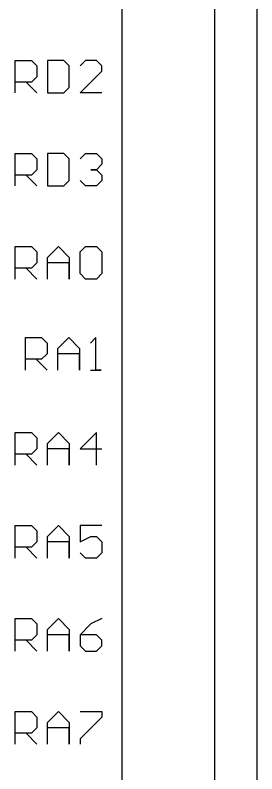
# Model space of a CAD drawing. Extents: x 0 to 60.6, y 0 to 80.8.
# Drawn here: x 54.03 to 60.63, y 39.14 to 59.83 of the extents above; entities that cross this region are included whole.
import ezdxf

# ---------------------------------------------------------------- set-up
doc = ezdxf.new("R2010")
doc.units = 0
doc.layers.add('Layer_1', color=7, linetype='CONTINUOUS')

msp = doc.modelspace()

# ---------------------------------------------------------------- linework, layer by layer
at = {"layer": 'Layer_1', "color": 1}
msp.add_lwpolyline([(60.631287, 80.719245), (60.631287, 0.029719)], dxfattribs=at)
at = {"layer": 'Layer_1', "color": 7}
for points in [[(56.946738, 74.709459), (56.946738, 8.742399)], [(59.483935, 8.742399), (59.483935, 74.709459)], [(54.028966, 57.710252), (54.028966, 58.59827), (54.472975, 58.59827), (54.620131, 58.451116), (54.620131, 58.154258), (54.472975, 58.007102), (54.028966, 58.007102)], [(54.916984, 58.59827), (54.916984, 57.710252), (55.360996, 57.710252), (55.508152, 57.857408), (55.508152, 58.451116), (55.360996, 58.59827), (54.916984, 58.59827)], [(56.39617, 57.710252), (55.805002, 57.710252), (56.39617, 58.30142), (56.39617, 58.451116), (56.249011, 58.59827), (55.952158, 58.59827), (55.805002, 58.451116)], [(54.325822, 58.007102), (54.620131, 57.710252)], [(54.028966, 55.173057), (54.028966, 56.061075), (54.472975, 56.061075), (54.620131, 55.913919), (54.620131, 55.617066), (54.472975, 55.469913), (54.028966, 55.469913)], [(54.916984, 56.061075), (54.916984, 55.173057), (55.360996, 55.173057), (55.508152, 55.320216), (55.508152, 55.913919), (55.360996, 56.061075), (54.916984, 56.061075)], [(55.805002, 55.913919), (55.952158, 56.061075), (56.249011, 56.061075), (56.39617, 55.913919), (56.39617, 55.764222), (56.249011, 55.617066), (56.099317, 55.617066), (56.249011, 55.617066), (56.39617, 55.469913), (56.39617, 55.320216), (56.249011, 55.173057), (55.952158, 55.173057), (55.805002, 55.320216)], [(54.325822, 55.469913), (54.620131, 55.173057)], [(54.028966, 52.635862), (54.028966, 53.523883), (54.472975, 53.523883), (54.620131, 53.376724), (54.620131, 53.079871), (54.472975, 52.932715), (54.028966, 52.932715)], [(54.916984, 52.635862), (54.916984, 53.227033), (55.213837, 53.523883), (55.508152, 53.227033), (55.508152, 52.635862), (55.508152, 53.079871), (54.916984, 53.079871)], [(55.805002, 53.376724), (55.952158, 53.523883), (56.249011, 53.523883), (56.39617, 53.376724), (56.39617, 52.783019), (56.249011, 52.635862), (55.952158, 52.635862), (55.805002, 52.783019), (55.805002, 53.376724)], [(54.325822, 52.932715), (54.620131, 52.635862)], [(54.308059, 50.149414), (54.308059, 51.037432), (54.752067, 51.037432), (54.899224, 50.890273), (54.899224, 50.59342), (54.752067, 50.446264), (54.308059, 50.446264)], [(55.196076, 50.149414), (55.196076, 50.740579), (55.492926, 51.037432), (55.787242, 50.740579), (55.787242, 50.149414), (55.787242, 50.59342), (55.196076, 50.59342)], [(56.084091, 50.149414), (56.37841, 50.149414), (56.231251, 50.149414), (56.231251, 51.037432), (56.084091, 50.890273)], [(54.604908, 50.446264), (54.899224, 50.149414)], [(54.028966, 47.561476), (54.028966, 48.449494), (54.472975, 48.449494), (54.620131, 48.302332), (54.620131, 48.005482), (54.472975, 47.858326), (54.028966, 47.858326)], [(54.916984, 47.561476), (54.916984, 48.152641), (55.213837, 48.449494), (55.508152, 48.152641), (55.508152, 47.561476), (55.508152, 48.005482), (54.916984, 48.005482)], [(56.249011, 47.561476), (56.249011, 48.449494), (55.805002, 48.005482), (56.39617, 48.005482)], [(54.325822, 47.858326), (54.620131, 47.561476)], [(54.028966, 45.024278), (54.028966, 45.912296), (54.472975, 45.912296), (54.620131, 45.765143), (54.620131, 45.46829), (54.472975, 45.321131), (54.028966, 45.321131)], [(54.916984, 45.024278), (54.916984, 45.615446), (55.213837, 45.912296), (55.508152, 45.615446), (55.508152, 45.024278), (55.508152, 45.46829), (54.916984, 45.46829)], [(56.39617, 45.912296), (55.805002, 45.912296), (55.805002, 45.46829), (56.099317, 45.615446), (56.249011, 45.615446), (56.39617, 45.46829), (56.39617, 45.171437), (56.249011, 45.024278), (55.952158, 45.024278), (55.805002, 45.171437)], [(54.325822, 45.321131), (54.620131, 45.024278)], [(54.028966, 42.487086), (54.028966, 43.375107), (54.472975, 43.375107), (54.620131, 43.227945), (54.620131, 42.931095), (54.472975, 42.783939), (54.028966, 42.783939)], [(54.916984, 42.487086), (54.916984, 43.078252), (55.213837, 43.375107), (55.508152, 43.078252), (55.508152, 42.487086), (55.508152, 42.931095), (54.916984, 42.931095)], [(56.39617, 43.375107), (56.099317, 43.227945), (55.805002, 42.931095), (55.805002, 42.634243), (55.952158, 42.487086), (56.249011, 42.487086), (56.39617, 42.634243), (56.39617, 42.783939), (56.249011, 42.931095), (55.805002, 42.931095)], [(54.325822, 42.783939), (54.620131, 42.487086)], [(54.028966, 39.949892), (54.028966, 40.83791), (54.472975, 40.83791), (54.620131, 40.690753), (54.620131, 40.393901), (54.472975, 40.246744), (54.028966, 40.246744)], [(54.916984, 39.949892), (54.916984, 40.54106), (55.213837, 40.83791), (55.508152, 40.54106), (55.508152, 39.949892), (55.508152, 40.393901), (54.916984, 40.393901)], [(55.805002, 40.83791), (56.39617, 40.83791), (56.39617, 40.690753), (55.805002, 40.097048), (55.805002, 39.949892)], [(54.325822, 40.246744), (54.620131, 39.949892)]]:
    msp.add_lwpolyline(points, dxfattribs=at)

doc.saveas('drawing.dxf')
